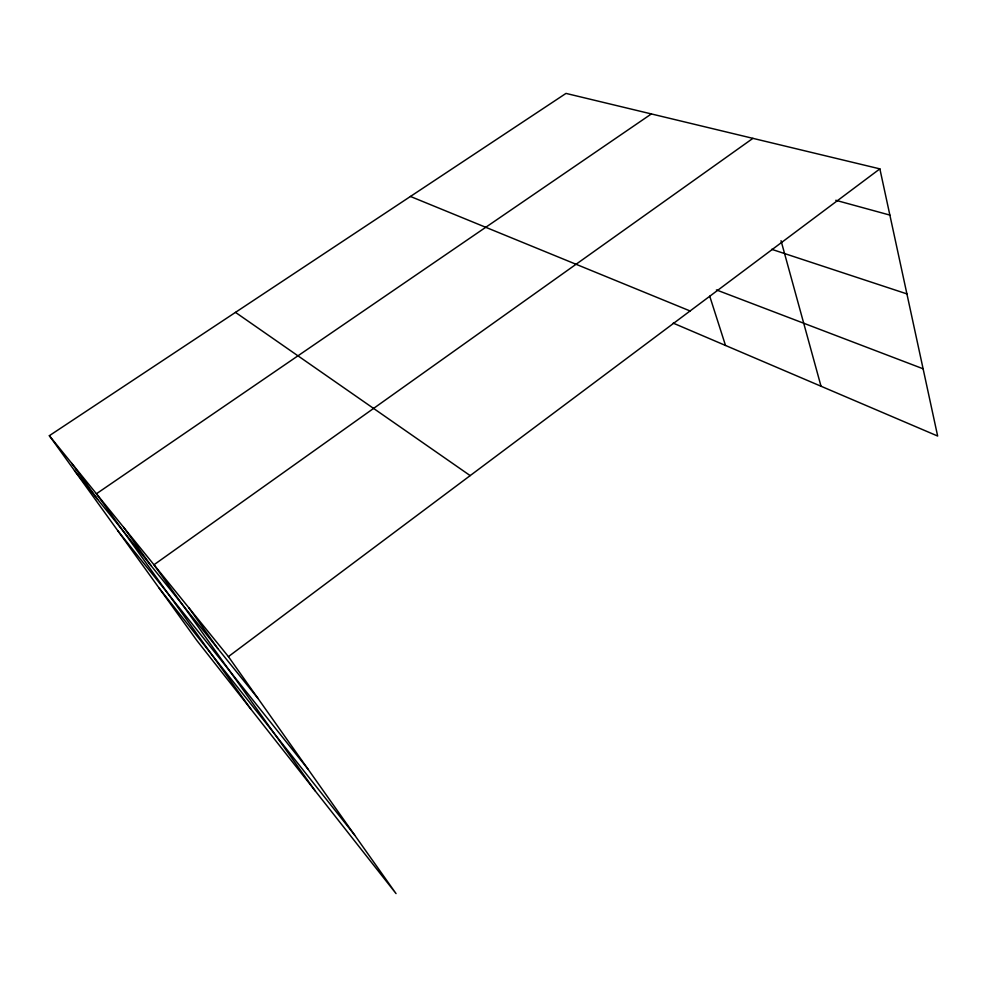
<?xml version="1.0" encoding="UTF-8"?>
<svg xmlns="http://www.w3.org/2000/svg" width="987" height="987" viewBox="0 0 987 987"><rect width="100%" height="100%" fill="white"/><g stroke="black" fill="none" stroke-linecap="round" stroke-linejoin="round"><path stroke-width="1.48" d="M879.873 168.876L565.995 93.407L49.35 435.686L228.416 656.614L879.873 168.876L937.65 436.032L673.208 323.131M752.921 138.353L153.972 564.774L315.322 791.043M651.371 113.937L96.418 493.759L250.92 709.197M835.779 200.287L889.867 215.092M771.674 249.304L906.905 293.892M716.402 289.919L923.104 368.78M410.444 196.462L690.086 310.967M235.486 312.373L470.182 475.611M74.506 470.626L258.039 698.5M117.737 530.648L307.919 769.033M159.252 588.277L354.641 835.076M49.35 435.686L196.882 640.526L396.034 893.593L228.416 656.614M71.755 463.347L97.627 499.336M123.671 527.391L151.023 565.625M188.924 607.893L217.806 648.545M709.727 296.186L725.507 345.462M781.038 240.692L821.024 386.238"/></g></svg>
